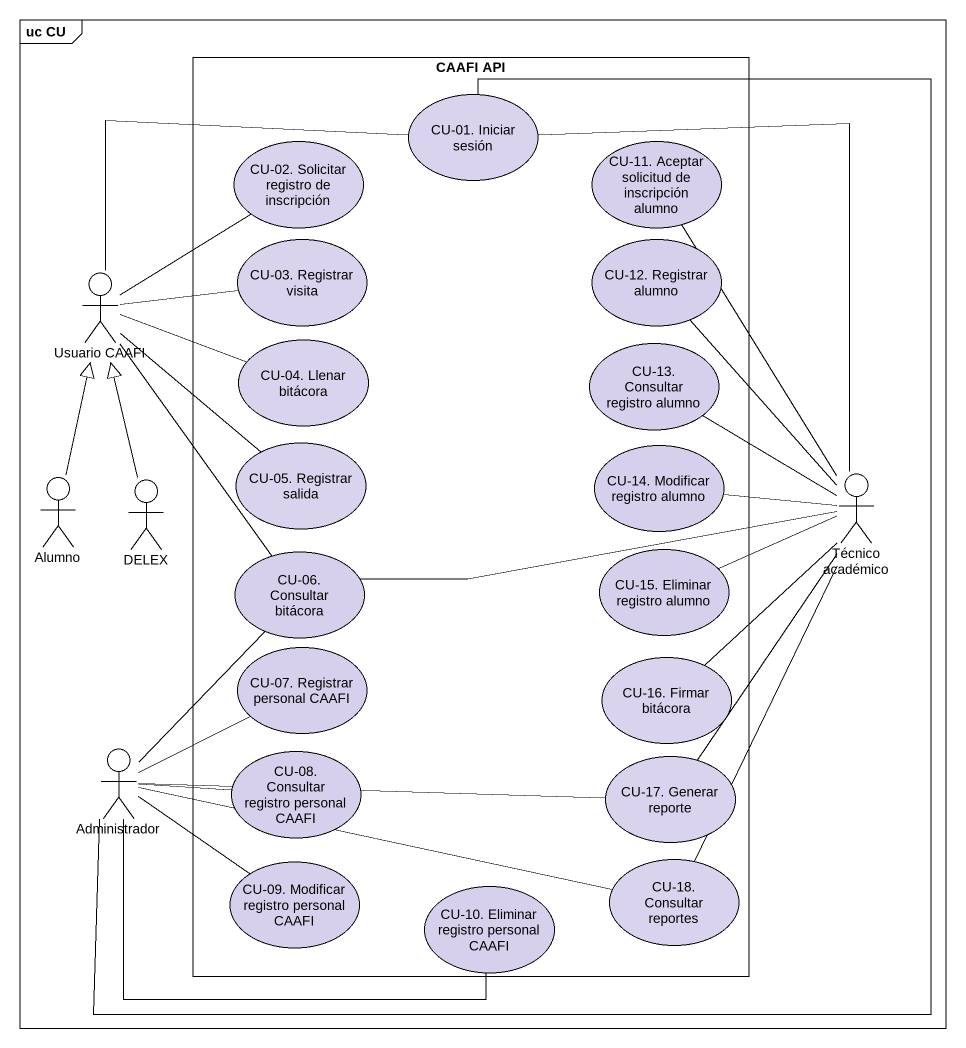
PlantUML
@startuml
mainframe uc CU
rectangle "CAAFI API" as CAAFI_API {
  usecase "CU-01. Iniciar sesión" as CU_01_Iniciar_sesión #DAD3EE
  usecase "CU-02. Solicitar registro de inscripción" as CU_02_Solicitar_registro_de #DAD3EE
  usecase "CU-11. Aceptar solicitud de inscripción alumno" as CU_11_Aceptar_solicitud_de #D7D0EC
  usecase "CU-03. Registrar visita" as CU_03_Registrar_visita #DAD3EE
  usecase "CU-12. Registrar alumno" as CU_12_Registrar_alumno #D7D0EC
  usecase "CU-04. Llenar bitácora" as CU_04_Llenar_bitácora #DAD3EE
  usecase "CU-13. Consultar registro alumno" as CU_13_Consultar_registro #D7D0EC
  usecase "CU-05. Registrar salida" as CU_05_Registrar_salida #DAD3EE
  usecase "CU-14. Modificar registro alumno" as CU_14_Modificar_registro #D7D0EC
  usecase "CU-06. Consultar bitácora" as CU_06_Consultar_bitácora #D7D0EC
  usecase "CU-15. Eliminar registro alumno" as CU_15_Eliminar_registro #D7D0EC
  usecase "CU-07. Registrar personal CAAFI" as CU_07_Registrar_personal #D7D0EC
  usecase "CU-16. Firmar bitácora" as CU_16_Firmar_bitácora #DAD3EE
  usecase "CU-08. Consultar registro personal CAAFI" as CU_08_Consultar_registro #D7D0EC
  usecase "CU-17. Generar reporte" as CU_17_Generar_reporte #DAD3EE
  usecase "CU-09. Modificar registro personal CAAFI" as CU_09_Modificar_registro #D7D0EC
  usecase "CU-10. Eliminar registro personal CAAFI" as CU_10_Eliminar_registro #D7D0EC
  usecase "CU-18. Consultar reportes" as CU_18_Consultar_reportes #DAD3EE
}
actor "Usuario CAAFI" as Usuario_CAAFI
actor Alumno
actor DELEX
actor "Técnico académico" as Técnico_académico
actor Administrador
Usuario_CAAFI -right- CU_01_Iniciar_sesión
Usuario_CAAFI -up- CU_02_Solicitar_registro_de
Usuario_CAAFI -right- CU_03_Registrar_visita
Usuario_CAAFI -right- CU_04_Llenar_bitácora
Usuario_CAAFI -- CU_05_Registrar_salida
Alumno -up-|> Usuario_CAAFI
DELEX -up-|> Usuario_CAAFI
Técnico_académico -up- CU_01_Iniciar_sesión
Técnico_académico -up- CU_11_Aceptar_solicitud_de
Técnico_académico -up- CU_12_Registrar_alumno
Técnico_académico -up- CU_13_Consultar_registro
Técnico_académico -left- CU_14_Modificar_registro
Técnico_académico -left- CU_15_Eliminar_registro
Técnico_académico -- CU_16_Firmar_bitácora
Técnico_académico -- CU_17_Generar_reporte
Técnico_académico -- CU_18_Consultar_reportes
CU_06_Consultar_bitácora -up- Usuario_CAAFI
CU_06_Consultar_bitácora -right- Técnico_académico
CU_06_Consultar_bitácora -- Administrador
CU_07_Registrar_personal -- Administrador
Administrador -up- CU_01_Iniciar_sesión
Administrador -right- CU_17_Generar_reporte
Administrador -right- CU_10_Eliminar_registro
Administrador -right- CU_18_Consultar_reportes
CU_08_Consultar_registro -left- Administrador
CU_09_Modificar_registro -left- Administrador
@enduml
